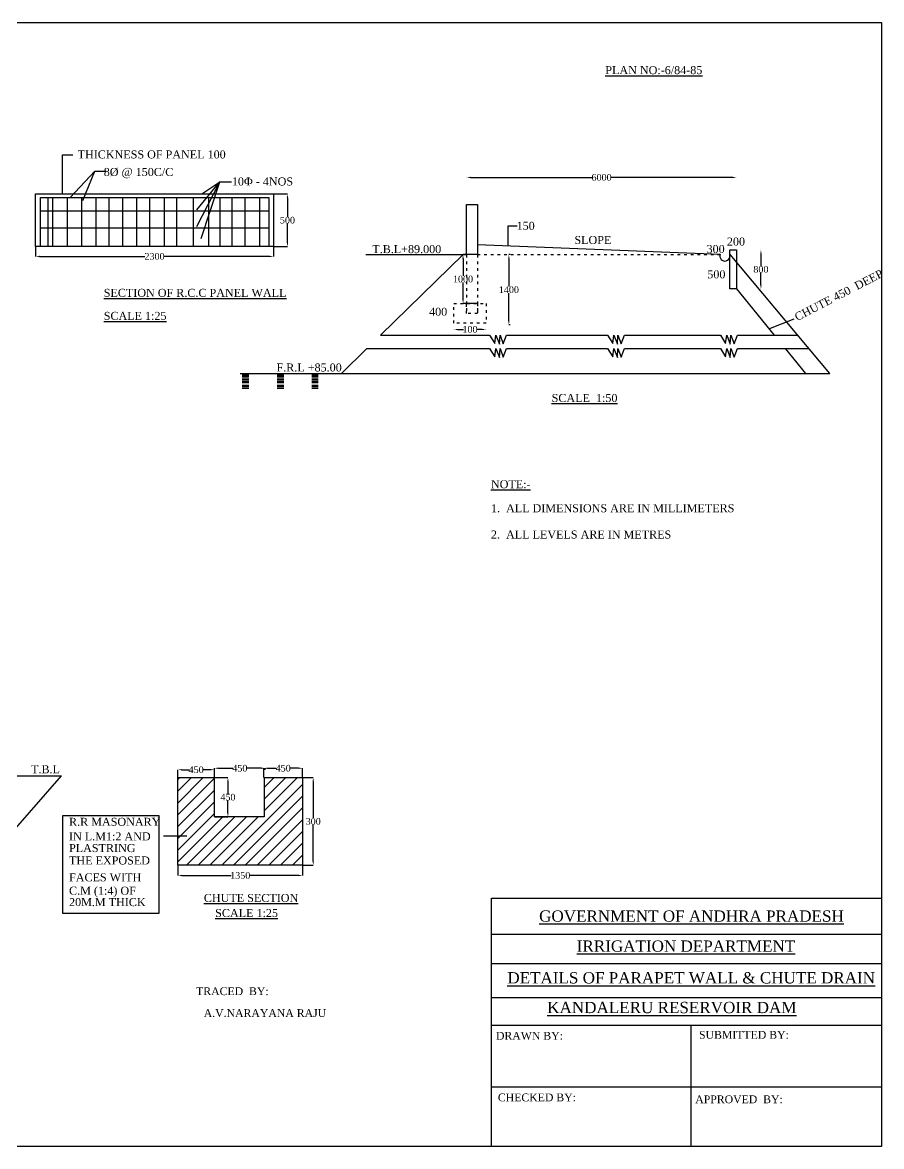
# Model space of a CAD drawing. Header units: metres. Extents: x 13657 to 89639, y -947 to 49597.
# Drawn here: x 50997 to 89639, y -947 to 49597 of the extents above; entities that cross this region are included whole.
import ezdxf

# ---------------------------------------------------------------- set-up
doc = ezdxf.new("R2010")
doc.units = ezdxf.units.M
doc.header["$MEASUREMENT"] = 0
doc.linetypes.add('ACAD_ISO03W100', pattern=[30, 12, -18])
for name, color, linetype in [('DIM', 5, 'Continuous'), ('DOT LINE', 3, 'ACAD_ISO03W100'), ('DWG. LINE', 1, 'Continuous'), ('HATCH', 2, 'Continuous'), ('TEXT', 7, 'Continuous')]:
    doc.layers.add(name, color=color, linetype=linetype)
doc.layers.add('TITLE', color=7, linetype='Continuous', lineweight=30)
doc.styles.get("Standard").update_dxf_attribs({"font": 'TIMES.TTF', "height": 300})
doc.dimstyles.get("Standard").update_dxf_attribs({"dimtxt": 300, "dimasz": 180, "dimexe": 0.18, "dimexo": 0.0625, "dimgap": 0.09, "dimtad": 0, "dimtih": 1, "dimtoh": 1, "dimdec": 1, "dimzin": 0, "dimdsep": 46, "dimtxsty": 'Standard', "dimcen": 0.09, "dimclrd": 5, "dimclre": 5, "dimclrt": 4, "dimadec": 0, "dimazin": 0, "dimtfac": 1, "dimtdec": 1, "dimtofl": 0, "dimtmove": 0, "dimatfit": 3, "dimfxl": 1, "dimtolj": 1, "dimtzin": 0, "dimarcsym": 0})

# ---------------------------------------------------------------- blocks, each defined once
blk = doc.blocks.new('*D18')
at = {"layer": 'Defpoints', "color": 0}
for p in [(57987, 11699), (63599, 11699), (63599, 11242)]:
    blk.add_point(p, dxfattribs=at)
at = {"layer": 'DIM', "color": 5, "lineweight": -2}
for p, q in [((57987, 11699), (57987, 11242)), ((63599, 11699), (63599, 11242)), ((58167, 11242), (60384, 11242)), ((63419, 11242), (61202, 11242))]:
    blk.add_line(p, q, dxfattribs=at)
at = {"layer": 'DIM', "color": 5}
for points in [[(58167, 11272), (58167, 11212), (57987, 11242)], [(63419, 11272), (63419, 11212), (63599, 11242)]]:
    blk.add_solid(points, dxfattribs=at)
at = {"layer": 'DIM', "color": 4, "insert": (60793, 11242), "char_height": 300, "attachment_point": 5}
blk.add_mtext('\\A1;1350', dxfattribs=at)
blk = doc.blocks.new('*D19')
at = {"layer": 'Defpoints', "color": 0}
for p in [(63599, 15643), (64075, 15643), (63599, 11699)]:
    blk.add_point(p, dxfattribs=at)
at = {"layer": 'DIM', "color": 5, "lineweight": -2}
for p, q in [((63599, 15643), (64076, 15643)), ((64075, 15463), (64075, 13824)), ((64075, 11879), (64075, 13519)), ((63599, 11699), (64076, 11699))]:
    blk.add_line(p, q, dxfattribs=at)
at = {"layer": 'DIM', "color": 5}
for points in [[(64045, 15463), (64105, 15463), (64075, 15643)], [(64045, 11879), (64105, 11879), (64075, 11699)]]:
    blk.add_solid(points, dxfattribs=at)
at = {"layer": 'DIM', "color": 4, "insert": (64075, 13671), "char_height": 300, "attachment_point": 5}
blk.add_mtext('\\A1;300', dxfattribs=at)
blk = doc.blocks.new('*D20')
at = {"layer": 'Defpoints', "color": 0}
for p in [(59631, 15996), (57987, 15643), (59631, 15643)]:
    blk.add_point(p, dxfattribs=at)
at = {"layer": 'DIM', "color": 5, "lineweight": -2}
for p, q in [((57987, 15643), (57987, 15996)), ((58167, 15996), (58488, 15996)), ((59451, 15996), (59130, 15996)), ((59631, 15643), (59631, 15996))]:
    blk.add_line(p, q, dxfattribs=at)
at = {"layer": 'DIM', "color": 5}
for points in [[(58167, 16026), (58167, 15966), (57987, 15996)], [(59451, 16026), (59451, 15966), (59631, 15996)]]:
    blk.add_solid(points, dxfattribs=at)
at = {"layer": 'DIM', "color": 4, "insert": (58809, 15996), "char_height": 300, "attachment_point": 5}
blk.add_mtext('\\A1;450', dxfattribs=at)
blk = doc.blocks.new('*D21')
at = {"layer": 'Defpoints', "color": 0}
for p in [(59631, 15996), (61920, 16063), (61920, 15996)]:
    blk.add_point(p, dxfattribs=at)
at = {"layer": 'DIM', "color": 5, "lineweight": -2}
for p, q in [((59631, 15996), (59631, 16064)), ((59811, 16063), (60455, 16063)), ((61740, 16063), (61096, 16063)), ((61920, 15996), (61920, 16064))]:
    blk.add_line(p, q, dxfattribs=at)
at = {"layer": 'DIM', "color": 5}
for points in [[(59811, 16093), (59811, 16033), (59631, 16063)], [(61740, 16093), (61740, 16033), (61920, 16063)]]:
    blk.add_solid(points, dxfattribs=at)
at = {"layer": 'DIM', "color": 4, "insert": (60776, 16063), "char_height": 300, "attachment_point": 5}
blk.add_mtext('\\A1;450', dxfattribs=at)
blk = doc.blocks.new('*D22')
at = {"layer": 'Defpoints', "color": 0}
for p in [(63599, 16063), (61852, 15643), (63599, 15643)]:
    blk.add_point(p, dxfattribs=at)
at = {"layer": 'DIM', "color": 5, "lineweight": -2}
for p, q in [((61852, 15643), (61852, 16064)), ((62032, 16063), (62404, 16063)), ((63419, 16063), (63046, 16063)), ((63599, 15643), (63599, 16064))]:
    blk.add_line(p, q, dxfattribs=at)
at = {"layer": 'DIM', "color": 5}
for points in [[(62032, 16093), (62032, 16033), (61852, 16063)], [(63419, 16093), (63419, 16033), (63599, 16063)]]:
    blk.add_solid(points, dxfattribs=at)
at = {"layer": 'DIM', "color": 4, "insert": (62725, 16063), "char_height": 300, "attachment_point": 5}
blk.add_mtext('\\A1;450', dxfattribs=at)
blk = doc.blocks.new('*D23')
at = {"layer": 'Defpoints', "color": 0}
for p in [(59631, 15643), (59631, 13877), (60239, 13877)]:
    blk.add_point(p, dxfattribs=at)
at = {"layer": 'DIM', "color": 5, "lineweight": -2}
for p, q in [((59631, 15643), (60240, 15643)), ((60239, 15463), (60239, 14913)), ((60239, 14057), (60239, 14607)), ((59631, 13877), (60240, 13877))]:
    blk.add_line(p, q, dxfattribs=at)
at = {"layer": 'DIM', "color": 5}
for points in [[(60209, 15463), (60269, 15463), (60239, 15643)], [(60209, 14057), (60269, 14057), (60239, 13877)]]:
    blk.add_solid(points, dxfattribs=at)
at = {"layer": 'DIM', "color": 4, "insert": (60239, 14760), "char_height": 300, "attachment_point": 5}
blk.add_mtext('\\A1;450', dxfattribs=at)
blk = doc.blocks.new('*D30')
at = {"layer": 'Defpoints', "color": 0}
for p in [(62288, 41887), (62288, 39522), (62916, 39522)]:
    blk.add_point(p, dxfattribs=at)
at = {"layer": 'DIM', "color": 5, "lineweight": -2}
for p, q in [((62288, 41887), (62917, 41887)), ((62916, 41707), (62916, 40857)), ((62916, 39702), (62916, 40552)), ((62288, 39522), (62917, 39522))]:
    blk.add_line(p, q, dxfattribs=at)
at = {"layer": 'DIM', "color": 5}
for points in [[(62886, 41707), (62946, 41707), (62916, 41887)], [(62886, 39702), (62946, 39702), (62916, 39522)]]:
    blk.add_solid(points, dxfattribs=at)
at = {"layer": 'DIM', "color": 4, "insert": (62916, 40705), "char_height": 300, "attachment_point": 5}
blk.add_mtext('\\A1;500', dxfattribs=at)
blk = doc.blocks.new('*D31')
at = {"layer": 'Defpoints', "color": 0}
for p in [(51586, 39522), (62288, 39522), (62288, 39079)]:
    blk.add_point(p, dxfattribs=at)
at = {"layer": 'DIM', "color": 5, "lineweight": -2}
for p, q in [((51586, 39522), (51586, 39079)), ((62288, 39522), (62288, 39079)), ((51766, 39079), (56507, 39079)), ((62108, 39079), (57368, 39079))]:
    blk.add_line(p, q, dxfattribs=at)
at = {"layer": 'DIM', "color": 5}
for points in [[(51766, 39109), (51766, 39049), (51586, 39079)], [(62108, 39109), (62108, 39049), (62288, 39079)]]:
    blk.add_solid(points, dxfattribs=at)
at = {"layer": 'DIM', "color": 4, "insert": (56937, 39079), "char_height": 300, "attachment_point": 5}
blk.add_mtext('\\A1;2300', dxfattribs=at)
blk = doc.blocks.new('*D32')
at = {"layer": 'Defpoints', "color": 0, "lineweight": -2}
for p in [(70814, 39157), (71463, 39157), (71463, 36962)]:
    blk.add_point(p, dxfattribs=at)
at = {"layer": 'DIM', "color": 5, "lineweight": -2}
for p, q in [((71463, 39157), (70814, 39157)), ((70814, 38977), (70814, 38212)), ((70814, 37142), (70814, 37907)), ((71463, 36962), (70814, 36962))]:
    blk.add_line(p, q, dxfattribs=at)
for points in [[(70784, 38977), (70844, 38977), (70814, 39157)], [(70784, 37142), (70844, 37142), (70814, 36962)]]:
    blk.add_solid(points, dxfattribs=at)
at = {"layer": 'DIM', "color": 4, "insert": (70814, 38059), "char_height": 300, "attachment_point": 5}
blk.add_mtext('\\A1;1000', dxfattribs=at)
blk = doc.blocks.new('*D33')
at = {"layer": 'Defpoints', "color": 0}
for p in [(84215, 39371), (84215, 37617), (84215, 37617)]:
    blk.add_point(p, dxfattribs=at)
at = {"layer": 'DIM', "color": 5, "lineweight": -2}
for p, q in [((84215, 39371), (84215, 39371)), ((84215, 39191), (84215, 38646)), ((84215, 37797), (84215, 38341)), ((84215, 37617), (84215, 37617))]:
    blk.add_line(p, q, dxfattribs=at)
at = {"layer": 'DIM', "color": 5}
for points in [[(84185, 39191), (84245, 39191), (84215, 39371)], [(84185, 37797), (84245, 37797), (84215, 37617)]]:
    blk.add_solid(points, dxfattribs=at)
at = {"layer": 'DIM', "color": 4, "insert": (84215, 38494), "char_height": 300, "attachment_point": 5}
blk.add_mtext('\\A1;800', dxfattribs=at)
blk = doc.blocks.new('*D34')
at = {"layer": 'Defpoints', "color": 0}
for p in [(72935, 39157), (72876, 36001), (72935, 36001)]:
    blk.add_point(p, dxfattribs=at)
at = {"layer": 'DIM', "color": 5, "lineweight": -2}
for p, q in [((72935, 39157), (72876, 39157)), ((72876, 38977), (72876, 37732)), ((72876, 36181), (72876, 37426)), ((72935, 36001), (72876, 36001))]:
    blk.add_line(p, q, dxfattribs=at)
at = {"layer": 'DIM', "color": 5}
for points in [[(72846, 38977), (72906, 38977), (72876, 39157)], [(72846, 36181), (72906, 36181), (72876, 36001)]]:
    blk.add_solid(points, dxfattribs=at)
at = {"layer": 'DIM', "color": 4, "insert": (72876, 37579), "char_height": 300, "attachment_point": 5}
blk.add_mtext('\\A1;1400', dxfattribs=at)
blk = doc.blocks.new('*D35')
at = {"layer": 'Defpoints', "color": 0}
for p in [(70406, 35792), (71849, 35792), (71849, 35792)]:
    blk.add_point(p, dxfattribs=at)
at = {"layer": 'DIM', "color": 5, "lineweight": -2}
for p, q in [((70406, 35792), (70406, 35792)), ((70586, 35792), (70829, 35792)), ((71669, 35792), (71426, 35792)), ((71849, 35792), (71849, 35792))]:
    blk.add_line(p, q, dxfattribs=at)
at = {"layer": 'DIM', "color": 5}
for points in [[(70586, 35822), (70586, 35762), (70406, 35792)], [(71669, 35822), (71669, 35762), (71849, 35792)]]:
    blk.add_solid(points, dxfattribs=at)
at = {"layer": 'DIM', "color": 4, "insert": (71128, 35792), "char_height": 300, "attachment_point": 5}
blk.add_mtext('\\A1;100', dxfattribs=at)
blk = doc.blocks.new('*D36')
at = {"layer": 'Defpoints', "color": 0}
for p in [(70975, 42631), (83117, 42631), (83117, 42631)]:
    blk.add_point(p, dxfattribs=at)
at = {"layer": 'DIM', "color": 5, "lineweight": -2}
for p, q in [((70975, 42631), (70975, 42631)), ((71155, 42631), (76621, 42631)), ((82937, 42631), (77472, 42631)), ((83117, 42631), (83117, 42631))]:
    blk.add_line(p, q, dxfattribs=at)
at = {"layer": 'DIM', "color": 5}
for points in [[(71155, 42661), (71155, 42601), (70975, 42631)], [(82937, 42661), (82937, 42601), (83117, 42631)]]:
    blk.add_solid(points, dxfattribs=at)
at = {"layer": 'DIM', "color": 4, "insert": (77046, 42631), "char_height": 300, "attachment_point": 5}
blk.add_mtext('\\A1;6000', dxfattribs=at)

msp = doc.modelspace()

# ---------------------------------------------------------------- hatches: boundary and pattern name
at = {"layer": 'HATCH'}
h = msp.add_hatch(dxfattribs=at)
h.set_pattern_fill('ANSI31', color=256, scale=3000, style=0)
h.paths.add_polyline_path([(63598.98, 15643.21), (61872.08, 15643.21), (61872.08, 13876.71), (59631.22, 13876.71), (59631.22, 15643.21), (57986.55, 15643.21), (57986.55, 11699.41), (63598.98, 11699.41)])

# ---------------------------------------------------------------- linework, layer by layer
at = {"layer": 'DIM'}
msp.add_line((59876.88, 42437.04), (60406.84, 42437.04), dxfattribs=at)
at = {"layer": 'DOT LINE', "ltscale": 10}
for p, q in [((70975.13, 39156.67), (70975.13, 36515.64)), ((71462.73, 39156.67), (82368.18, 39156.67)), ((71462.73, 39156.67), (71462.73, 36515.64))]:
    msp.add_line(p, q, dxfattribs=at)
msp.add_lwpolyline([(70406.39, 36962.17), (71848.7, 36962.17), (71848.7, 36069.11), (70406.39, 36069.11)], close=True, dxfattribs=at)
msp.add_lwpolyline([(71462.73, 36962.17), (71462.73, 36515.64), (70975.19, 36515.64), (70975.19, 36962.17)], dxfattribs=at)
at = {"layer": 'DWG. LINE'}
for p, q in [((52140.64, 41730.47), (52140.64, 39522.25)), ((52350.9, 41730.47), (52350.9, 39522.25)), ((53000.78, 41730.47), (53000.78, 39522.25)), ((53653.11, 41730.47), (53653.11, 39522.25)), ((54302.99, 41730.47), (54302.99, 39522.25)), ((54876.41, 41730.47), (54876.41, 39522.25)), ((55497.62, 41730.47), (55497.62, 39522.25)), ((56121.34, 41730.47), (56121.34, 39522.25)), ((56704.33, 41730.47), (56704.33, 39522.25)), ((57373.32, 41730.47), (57373.32, 39522.25)), ((57927.63, 41730.47), (57927.63, 39522.25)), ((58682.64, 41730.47), (58682.64, 39522.25)), ((59361.19, 41730.47), (59361.19, 39522.25)), ((59867.72, 41730.47), (59867.72, 39522.25)), ((60412.47, 41730.47), (60412.47, 39522.25)), ((61005.01, 41730.47), (61005.01, 39522.25)), ((61654.89, 41730.47), (61654.89, 39522.25)), ((51812.04, 41132.93), (62079.57, 41132.93)), ((51812.04, 40369.78), (62079.57, 40369.78)), ((71462.73, 39613.72), (82375.99, 39175.17)), ((66435.45, 39156.67), (70975.19, 39156.67)), ((70816.08, 39156.67), (67108.04, 35533.78)), ((82818.05, 39157.41), (82836.42, 39156.67)), ((87317.39, 33808.34), (82836.42, 39156.67)), ((83117.18, 37616.74), (84810.82, 35533.78)), ((67108.04, 35533.78), (72008.67, 35533.78)), ((72008.67, 35533.78), (72241.99, 35160.69)), ((72241.99, 35160.69), (72294.67, 35533.78)), ((72294.67, 35533.78), (72452.73, 35134.37)), ((72452.73, 35134.37), (72479.07, 35533.78)), ((72479.07, 35533.78), (72625.83, 35149.41)), ((72625.83, 35149.41), (72772.59, 35533.78)), ((72772.59, 35533.78), (77312.5, 35533.78)), ((77312.5, 35533.78), (77545.82, 35160.69)), ((77545.82, 35160.69), (77598.5, 35533.78)), ((77598.5, 35533.78), (77756.56, 35134.37)), ((77756.56, 35134.37), (77782.9, 35533.78)), ((77782.9, 35533.78), (77929.66, 35149.41)), ((77929.66, 35149.41), (78076.42, 35533.78)), ((78076.42, 35533.78), (82391.29, 35533.78)), ((82391.29, 35533.78), (82624.61, 35160.69)), ((82624.61, 35160.69), (82677.29, 35533.78)), ((82677.29, 35533.78), (82835.34, 35134.37)), ((82835.34, 35134.37), (82861.68, 35533.78)), ((82861.68, 35533.78), (83008.45, 35149.41)), ((83008.45, 35149.41), (83155.21, 35533.78)), ((83155.21, 35533.78), (85871.77, 35533.78)), ((66494.21, 34934.05), (65342.03, 33808.34)), ((66494.21, 34934.05), (72008.67, 34934.05)), ((72008.67, 34934.05), (72241.99, 34560.96)), ((72241.99, 34560.96), (72294.67, 34934.05)), ((72294.67, 34934.05), (72452.73, 34534.64)), ((72452.73, 34534.64), (72479.07, 34934.05)), ((72479.07, 34934.05), (72625.83, 34549.68)), ((72625.83, 34549.68), (72772.59, 34934.05)), ((72772.59, 34934.05), (77312.5, 34934.05)), ((77312.5, 34934.05), (77545.82, 34560.96)), ((77545.82, 34560.96), (77598.5, 34934.05)), ((77598.5, 34934.05), (77756.56, 34534.64)), ((77756.56, 34534.64), (77782.9, 34934.05)), ((77782.9, 34934.05), (77929.66, 34549.68)), ((77929.66, 34549.68), (78076.42, 34934.05)), ((78076.42, 34934.05), (82391.29, 34934.05)), ((82391.29, 34934.05), (82624.61, 34560.96)), ((82624.61, 34560.96), (82677.29, 34934.05)), ((82677.29, 34934.05), (82835.34, 34534.64)), ((82835.34, 34534.64), (82861.68, 34934.05)), ((82861.68, 34934.05), (83008.45, 34549.68)), ((83008.45, 34549.68), (83155.21, 34934.05)), ((83155.21, 34934.05), (86374.24, 34934.05)), ((85298.46, 34934.05), (86213.77, 33808.34)), ((60786.72, 33808.34), (87317.39, 33808.34)), ((60881.3, 33808.34), (61177.34, 33808.34)), ((25300.09, 15723.23), (52750.08, 15723.23)), ((48911.29, 11338.37), (52750.08, 15723.23))]:
    msp.add_line(p, q, dxfattribs=at)
for points in [[(51585.81, 41886.96), (62288.4, 41886.96), (62288.4, 39522.25), (51585.81, 39522.25)], [(51812.04, 41730.47), (62079.57, 41730.47), (62079.57, 39522.25), (51812.04, 39522.25)], [(82818.05, 39370.52), (83117.18, 39370.52), (83117.18, 37616.74), (82818.05, 37616.74)], [(52813.26, 13942.08), (57128.22, 13942.08), (57128.22, 9534.49), (52813.26, 9534.49)]]:
    msp.add_lwpolyline(points, close=True, dxfattribs=at)
for points in [[(70975.19, 39156.67), (70975.19, 41407.15), (71462.73, 41407.15), (71462.73, 39156.67)], [(61872.08, 15643.21), (63598.98, 15643.21), (63598.98, 11699.41), (57986.55, 11699.41), (57986.55, 15643.21), (59631.22, 15643.21)], [(61872.08, 15643.21), (61872.08, 13876.71), (59631.22, 13876.71), (59631.22, 15643.21)]]:
    msp.add_lwpolyline(points, dxfattribs=at)
msp.add_arc((82593.3, 39101.1), 229.59, 161.178004, 348.221604, dxfattribs=at)
at = {"layer": 'HATCH'}
for p, q in [((61177.34, 33737.63), (60881.3, 33737.63)), ((61177.34, 33679.34), (60881.3, 33679.34)), ((61177.34, 33609.39), (60881.3, 33609.39)), ((61177.34, 33535.55), (60881.3, 33535.55)), ((61177.34, 33457.82), (60881.3, 33457.82)), ((61177.34, 33387.87), (60881.3, 33387.87)), ((62756.5, 33737.63), (62460.47, 33737.63)), ((62756.5, 33679.34), (62460.47, 33679.34)), ((62756.5, 33609.39), (62460.47, 33609.39)), ((62756.5, 33535.55), (62460.47, 33535.55)), ((62756.5, 33457.82), (62460.47, 33457.82)), ((62756.5, 33387.87), (62460.47, 33387.87)), ((64302.21, 33737.63), (64006.18, 33737.63)), ((64302.21, 33679.34), (64006.18, 33679.34)), ((64302.21, 33609.39), (64006.18, 33609.39)), ((64302.21, 33535.55), (64006.18, 33535.55)), ((64302.21, 33457.82), (64006.18, 33457.82)), ((64302.21, 33387.87), (64006.18, 33387.87)), ((61177.34, 33279.06), (60881.3, 33279.06)), ((61177.34, 33209.11), (60881.3, 33209.11)), ((61177.34, 33131.38), (60881.3, 33131.38)), ((62756.5, 33279.06), (62460.47, 33279.06)), ((62756.5, 33209.11), (62460.47, 33209.11)), ((62756.5, 33131.38), (62460.47, 33131.38)), ((64302.21, 33279.06), (64006.18, 33279.06)), ((64302.21, 33209.11), (64006.18, 33209.11)), ((64302.21, 33131.38), (64006.18, 33131.38))]:
    msp.add_line(p, q, dxfattribs=at)
at = {"layer": 'TITLE'}
msp.add_lwpolyline([(13682.65, 49597.36), (89637.67, 49597.36), (89637.67, -947.4), (13682.65, -947.4)], close=True, dxfattribs=at)
at = {"layer": 'TITLE', "lineweight": -2}
msp.add_lwpolyline([(72099.81, 10221.25), (89637.67, 10221.25), (89637.67, -947.4), (72099.81, -947.4)], close=True, dxfattribs=at)
for points in [[(72099.81, 8605), (89637.67, 8605)], [(72099.81, 7283.54), (89637.67, 7283.54)], [(72099.81, 5748.93), (89637.67, 5748.93)], [(72099.81, 4512.72), (89637.67, 4512.72)], [(81060.82, 4512.72), (81060.82, -947.4)], [(72099.81, 1741.91), (89637.67, 1741.91)]]:
    msp.add_lwpolyline(points, dxfattribs=at)

# ---------------------------------------------------------------- texts
at = {"layer": 'TEXT'}
for s, p in [('%%UPLAN NO:-6/84-85', (77214.77, 47274.23)), ('THICKNESS OF PANEL 100', (53477.84, 43484.27)), ('8%%C @ 150C/C', (54652.64, 42696.27)), ('10Φ - 4NOS', (60415.68, 42268.96)), ('150', (73223.94, 40274.43)), ('SLOPE', (75824.26, 39637.11)), ('200', (82684.01, 39565.97)), ('T.B.L+89.000', (66733.44, 39225.32)), ('300', (81769.11, 39231.78)), ('500', (81801.92, 38093.27)), ('%%USECTION OF R.C.C PANEL WALL', (54652.64, 37259.76)), ('%%USCALE 1:25', (54652.64, 36224.23)), ('400', (69287.87, 36409.8)), ('F.R.L +85.00', (62424.12, 33903.79)), ('%%USCALE  1:50', (74800.15, 32532.15)), ('%%UNOTE:-', (72070.78, 28653.13)), ('1.  ALL DIMENSIONS ARE IN MILLIMETERS', (72070.78, 27573.75)), ('2.  ALL LEVELS ARE IN METRES', (72070.78, 26393.18)), ('T.B.L', (51383.74, 15836.22)), ('R.R MASONARY', (53091.67, 13474.06)), ('IN L.M1:2 AND', (53091.67, 12819.42)), ('PLASTRING', (53091.67, 12292.99)), ('THE EXPOSED', (53091.67, 11735.87)), ('FACES WITH', (53091.67, 10978.2)), ('C.M (1:4) OF', (53091.67, 10376.52)), ('20M.M THICK', (53091.67, 9863.98)), ('%%UCHUTE SECTION', (59156.57, 10050.53)), ('%%USCALE 1:25', (59665.77, 9372.17))]:
    msp.add_text(s, height=360, dxfattribs=at).set_placement(p)
msp.add_text('CHUTE 450  DEEP', height=360, rotation=27.408559, dxfattribs=at).set_placement((85848.23, 36164.34))
at = {"layer": 'TITLE', "lineweight": -2}
for s, height, p in [('%%UGOVERNMENT OF ANDHRA PRADESH', 508, (74236.26, 9161.47)), ('%%UIRRIGATION DEPARTMENT', 508, (75930.66, 7811.27)), ('%%UDETAILS OF PARAPET WALL & CHUTE DRAIN', 508, (72806.91, 6384.82)), ('TRACED  BY:', 350, (58808.8, 5860.59)), ('%%UKANDALERU RESERVOIR DAM', 508, (74601.69, 5050.18)), ('A.V.NARAYANA RAJU', 350, (59150.27, 4879.99)), ('DRAWN BY:', 350, (72296.78, 3856.76)), ('SUBMITTED BY:', 350, (81431.05, 3899.39)), ('CHECKED BY:', 350, (72382.15, 1085.5)), ('APPROVED  BY:', 350, (81260.32, 1000.23))]:
    msp.add_text(s, height=height, dxfattribs=at).set_placement(p)

# ---------------------------------------------------------------- dimensions: what is measured, and where the dimension line sits
at = {"layer": 'DIM'}
for base, p1, p2, text, picture, middle in [((83117.18, 42630.93), (70975.13, 42630.93), (83117.18, 42630.93), '6000', '*D36', (77046.15, 42630.93)), ((62288.46, 39079.23), (51585.81, 39522.25), (62288.46, 39522.25), '2300', '*D31', (56937.13, 39079.23)), ((71848.7, 35792.11), (70406.39, 35792.11), (71848.7, 35792.11), '100', '*D35', (71127.55, 35792.11)), ((59631.22, 15995.61), (57986.55, 15643.21), (59631.22, 15643.21), '450', '*D20', (58808.89, 15995.61)), ((61919.79, 16063.45), (59631.22, 15995.61), (61919.79, 15995.61), '450', '*D21', (60775.5, 16063.45)), ((63598.98, 16063.45), (61851.89, 15643.21), (63598.98, 15643.21), '450', '*D22', (62725.44, 16063.45)), ((63598.98, 11241.9), (57986.55, 11699.41), (63598.98, 11699.41), '1350', '*D18', (60792.77, 11241.9))]:
    dim = msp.add_linear_dim(base=base, p1=p1, p2=p2, text=text, dimstyle='Standard', dxfattribs=at)
    dim.commit()
    dim.dimension.update_dxf_attribs({"geometry": picture, "text_midpoint": middle})
dim = msp.add_aligned_dim(p1=(62288.4, 41886.96), p2=(62288.4, 39522.25), distance=628, text='500', dimstyle='Standard', dxfattribs=at)
dim.commit()
dim.dimension.update_dxf_attribs({"geometry": '*D30', "text_midpoint": (62916.4, 40704.61)})
for base, p1, p2, text, picture, middle in [((70813.83, 39156.67), (71462.73, 36962.17), (71462.73, 39156.67), '1000', '*D32', (70813.83, 38059.42)), ((72876.08, 36001.39), (72934.69, 39156.67), (72934.69, 36001.39), '1400', '*D34', (72876.08, 37579.03)), ((84214.81, 37616.74), (84214.81, 39370.52), (84214.81, 37616.74), '800', '*D33', (84214.81, 38493.63)), ((60239.41, 13876.71), (59631.22, 15643.21), (59631.22, 13876.71), '450', '*D23', (60239.41, 14759.96))]:
    dim = msp.add_linear_dim(base=base, p1=p1, p2=p2, angle=90, text=text, dimstyle='Standard', dxfattribs=at)
    dim.commit()
    dim.dimension.update_dxf_attribs({"geometry": picture, "text_midpoint": middle})
dim = msp.add_linear_dim(base=(64075.41, 15643.21), p1=(63598.98, 11699.34), p2=(63598.98, 15643.21), angle=90, text='300', dimstyle='Standard', dxfattribs=at)
dim.commit()
dim.dimension.update_dxf_attribs({"geometry": '*D19', "text_midpoint": (64075.41, 13671.27), "dimtype": 160})

# ---------------------------------------------------------------- leaders
for points in [[(52795.34, 41886.96), (52795.34, 43642.69), (53258.91, 43642.69)], [(53144.59, 41730.47), (54250.82, 42915.82)], [(53706.63, 41596.81), (54250.82, 42915.82)], [(54250.82, 42915.82), (54272.76, 42915.82), (54768.68, 42915.82)], [(58834.02, 41171), (59876.88, 42437.04)], [(58834.02, 40421.75), (59876.88, 42437.04)], [(59041.82, 39889.16), (59876.88, 42437.04)], [(59065.19, 41886.96), (59876.88, 42437.04)], [(72841.4, 39558.32), (72841.4, 40456.69), (73254.49, 40456.69)], [(84575.96, 35822.63), (85707.28, 36270.33)], [(58389.45, 13010.31), (57342.15, 13010.31)]]:
    msp.add_leader(points, dimstyle='Standard', override={"dimgap": 0.09, "dimtad": 0}, dxfattribs=at)

doc.saveas('drawing.dxf')
